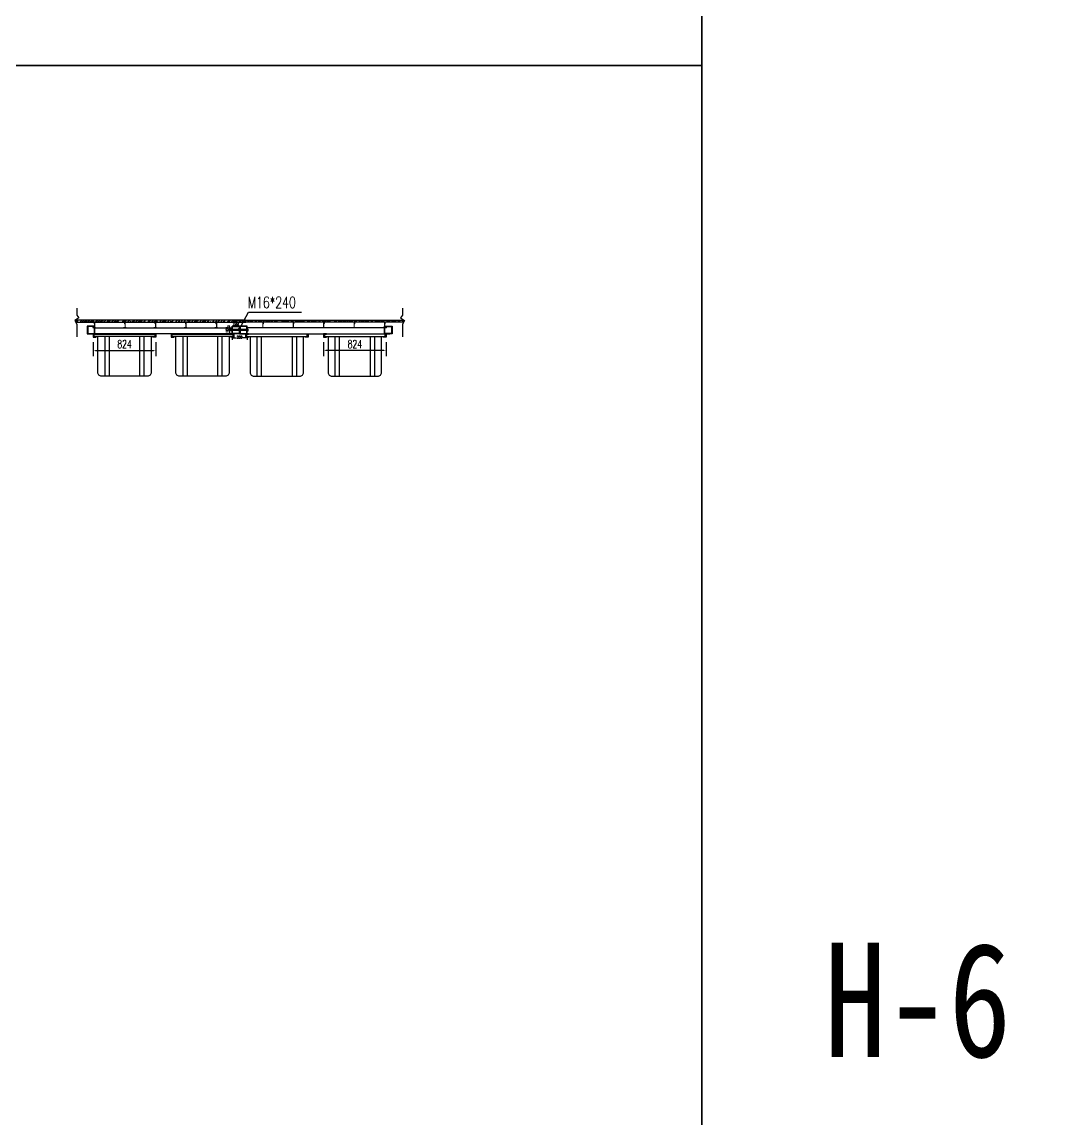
# Model space of a CAD drawing. Extents: x -89702 to 926017, y -610001 to -56924.
# Drawn here: x 102250 to 115916, y -595603 to -581205 of the extents above; entities that cross this region are included whole.
import ezdxf

# ---------------------------------------------------------------- set-up
doc = ezdxf.new("R2010")
doc.units = 0
doc.header["$LTSCALE"] = 10
doc.header["$MEASUREMENT"] = 0
for name, color, linetype in [('BJ02', 2, 'Continuous'), ('DIM_LEAD', 3, 'Continuous'), ('L-构造线', 6, 'Continuous'), ('PUB_TEXT', 7, 'Continuous'), ('W-STEEL_FRAME钢架', 3, 'Continuous'), ('W-STEEL_KEEL钢龙骨', 5, 'Continuous'), ('W-WOOD_FLOOR木地板', 30, 'Continuous'), ('浮箱U槽', 5, 'Continuous'), ('结构', 1, 'Continuous'), ('螺栓孔位', 2, 'Continuous')]:
    doc.layers.add(name, color=color, linetype=linetype)
doc.styles.add('_TCH_DIM', font='SIMPLEX', dxfattribs={"bigfont": 'GBCBIG'})
doc.styles.add('STANDARD_T3', font='simplex.shx', dxfattribs={"width": 0.7, "bigfont": 'gbcbig.shx'})
doc.styles.add('黑体', font='simhei.ttf', dxfattribs={"width": 0.8})
doc.dimstyles.new('W&&10', dxfattribs={"dimtxt": 35, "dimasz": 10, "dimexe": 25, "dimexo": 30, "dimgap": 10, "dimtad": 1, "dimdec": 0, "dimzin": 0, "dimdsep": 46, "dimtxsty": 'STANDARD_T3', "dimcen": 0.09, "dimclrd": 1, "dimclre": 1, "dimclrt": 7, "dimazin": 2, "dimtfac": 1, "dimtdec": 0, "dimtix": 1, "dimtmove": 2, "dimatfit": 3, "dimfxl": 0, "dimtolj": 1, "dimtzin": 0, "dimarcsym": 0})
doc.dimstyles.new('W&&30', dxfattribs={"dimtxt": 105, "dimasz": 30, "dimexe": 75, "dimexo": 90, "dimgap": 30, "dimtad": 1, "dimdec": 0, "dimzin": 0, "dimdsep": 46, "dimtxsty": 'STANDARD_T3', "dimcen": 0.09, "dimclrd": 1, "dimclre": 1, "dimclrt": 7, "dimazin": 2, "dimtfac": 1, "dimtdec": 0, "dimtix": 1, "dimtmove": 2, "dimatfit": 3, "dimfxl": 0, "dimtolj": 1, "dimtzin": 0, "dimarcsym": 0})
pattern_1 = [(50, (-340596.115, -409453.84), (25.923532, 93.1234154), [600, -80, 200, -40]), (50, (-340542.915, -409433.84), (-66.465069, 3.554523), [120, -13.2, 240, -30]), (50, (-340576.115, -409419.84), (113.1698317, 176.5639521), [320, -56, 160, -40])]

# ---------------------------------------------------------------- blocks, each defined once
blk = doc.blocks.new('*D1507')
at = {"layer": 'Defpoints', "color": 0, "transparency": 16777216}
for p in [(103185, -585319), (104009, -585319), (104009, -585516)]:
    blk.add_point(p, dxfattribs=at)
at = {"layer": 'W-STEEL_FRAME钢架', "color": 1, "lineweight": -2, "transparency": 16777216}
for p, q in [((103185, -585409), (103185, -585591)), ((103215, -585516), (103979, -585516)), ((104009, -585409), (104009, -585591))]:
    blk.add_line(p, q, dxfattribs=at)
at = {"layer": 'W-STEEL_FRAME钢架', "color": 1, "transparency": 16777216}
for points in [[(103215, -585511), (103215, -585521), (103185, -585516)], [(103979, -585511), (103979, -585521), (104009, -585516)]]:
    blk.add_solid(points, dxfattribs=at)
at = {"layer": 'W-STEEL_FRAME钢架', "color": 7, "transparency": 16777216, "insert": (103597, -585433), "char_height": 105, "attachment_point": 5, "style": 'STANDARD_T3'}
blk.add_mtext('\\A1;824', dxfattribs=at)
blk = doc.blocks.new('800')
at = {"color": 5, "lineweight": -3}
for p, q in [((-460, 520), (-460, 0)), ((-400, 520), (-400, 0)), ((0, 0), (0, 520)), ((60, 0), (60, 520))]:
    blk.add_line(p, q, dxfattribs=at)
at = {"color": 5}
blk.add_lwpolyline([(200, 550), (200, 520), (150, 520), (-550, 520), (-600, 520), (-600, 550)], close=True, dxfattribs=at)
at = {"color": 5, "lineweight": -3}
blk.add_lwpolyline([(150, 520), (150, 50, -0.414214), (100, 0), (-500, 0, -0.414214), (-550, 50), (-550, 520)], format="xyb", dxfattribs=at)
blk = doc.blocks.new('*D1508')
at = {"layer": 'Defpoints', "color": 0, "transparency": 16777216}
for p in [(106208, -585319), (107032, -585319), (106208, -585516)]:
    blk.add_point(p, dxfattribs=at)
at = {"layer": 'W-STEEL_FRAME钢架', "color": 1, "lineweight": -2, "transparency": 16777216}
for p, q in [((106208, -585409), (106208, -585591)), ((107002, -585516), (106238, -585516)), ((107032, -585409), (107032, -585591))]:
    blk.add_line(p, q, dxfattribs=at)
at = {"layer": 'W-STEEL_FRAME钢架', "color": 1, "transparency": 16777216}
for points in [[(106238, -585511), (106238, -585521), (106208, -585516)], [(107002, -585511), (107002, -585521), (107032, -585516)]]:
    blk.add_solid(points, dxfattribs=at)
at = {"layer": 'W-STEEL_FRAME钢架', "color": 7, "transparency": 16777216, "insert": (106620, -585433), "char_height": 105, "attachment_point": 5, "style": 'STANDARD_T3'}
blk.add_mtext('\\A1;824', dxfattribs=at)
blk = doc.blocks.new('1')
at = {"lineweight": -3}
for p, q in [((-1521938, 1214338), (-1521935, 1214338)), ((-1521938, 1214336), (-1521931, 1214336)), ((-1521938, 1214336), (-1521914, 1214336)), ((-1521936, 1214341), (-1521936, 1214346)), ((-1521936, 1214346), (-1521916, 1214346)), ((-1521935, 1214341), (-1521936, 1214341)), ((-1521934, 1214347), (-1521932, 1214347)), ((-1521933, 1214352), (-1521931, 1214355)), ((-1521933, 1214136), (-1521933, 1214352)), ((-1521919, 1214352), (-1521933, 1214352)), ((-1521932, 1214347), (-1521919, 1214347)), ((-1521932, 1214346), (-1521932, 1214341)), ((-1521921, 1214355), (-1521931, 1214355)), ((-1521919, 1214352), (-1521921, 1214355)), ((-1521919, 1214347), (-1521921, 1214347)), ((-1521921, 1214346), (-1521921, 1214341)), ((-1521919, 1214136), (-1521919, 1214352)), ((-1521917, 1214341), (-1521916, 1214341)), ((-1521914, 1214338), (-1521917, 1214338)), ((-1521916, 1214341), (-1521916, 1214346)), ((-1521938, 1214136), (-1521931, 1214136)), ((-1521938, 1214136), (-1521914, 1214136)), ((-1521938, 1214134), (-1521935, 1214134)), ((-1521935, 1214131), (-1521936, 1214131)), ((-1521936, 1214131), (-1521936, 1214126)), ((-1521936, 1214126), (-1521916, 1214126)), ((-1521934, 1214125), (-1521932, 1214125)), ((-1521932, 1214126), (-1521932, 1214131)), ((-1521932, 1214125), (-1521919, 1214125)), ((-1521921, 1214126), (-1521921, 1214131)), ((-1521919, 1214125), (-1521921, 1214125)), ((-1521914, 1214134), (-1521917, 1214134)), ((-1521917, 1214131), (-1521916, 1214131)), ((-1521916, 1214131), (-1521916, 1214126))]:
    blk.add_line(p, q, dxfattribs=at)
at = {"color": 1}
for p, q in [((-1521936, 1214346), (-1521934, 1214347)), ((-1521919, 1214347), (-1521916, 1214346))]:
    blk.add_line(p, q, dxfattribs=at)
at = {"color": 6, "lineweight": -3}
for p, q in [((-1521931, 1214136), (-1521931, 1214355)), ((-1521921, 1214136), (-1521921, 1214355))]:
    blk.add_line(p, q, dxfattribs=at)
at = {"lineweight": -3}
for points in [[(-1521933, 1214336), (-1521938, 1214336), (-1521938, 1214338), (-1521914, 1214338), (-1521914, 1214336), (-1521919, 1214336)], [(-1521935, 1214338), (-1521935, 1214341), (-1521917, 1214341), (-1521917, 1214338)], [(-1521933, 1214136), (-1521938, 1214136), (-1521938, 1214134), (-1521914, 1214134), (-1521914, 1214136), (-1521919, 1214136)], [(-1521935, 1214134), (-1521935, 1214131), (-1521917, 1214131), (-1521917, 1214134)]]:
    blk.add_lwpolyline(points, dxfattribs=at)
for centre, radius, start, end in [((-1521934, 1214129), 3.22, 223.6028, 316.3972), ((-1521926, 1214140), 14.7, 248.7607, 291.2393), ((-1521919, 1214129), 3.22, 223.6028, 316.3972)]:
    blk.add_arc(centre, radius, start, end, dxfattribs=at)
blk = doc.blocks.new('*D1509')
at = {"layer": 'BJ02', "color": 1, "lineweight": -2, "transparency": 16777216}
for p, q in [((105008, -585327), (105008, -585376)), ((105018, -585351), (105067, -585351)), ((105198, -585351), (105150, -585351)), ((105208, -585327), (105208, -585376))]:
    blk.add_line(p, q, dxfattribs=at)
at = {"layer": 'BJ02', "color": 1, "transparency": 16777216}
for points in [[(105018, -585349), (105018, -585352), (105008, -585351)], [(105198, -585349), (105198, -585352), (105208, -585351)]]:
    blk.add_solid(points, dxfattribs=at)
at = {"layer": 'Defpoints', "color": 0, "transparency": 16777216}
for p in [(105008, -585297), (105208, -585297), (105208, -585351)]:
    blk.add_point(p, dxfattribs=at)
at = {"layer": 'BJ02', "color": 7, "transparency": 16777216, "insert": (105108, -585342), "char_height": 35, "attachment_point": 5, "style": 'STANDARD_T3'}
blk.add_mtext('\\A1;200', dxfattribs=at)
blk = doc.blocks.new('*D1510')
at = {"layer": 'BJ02', "color": 1, "lineweight": -2, "transparency": 16777216}
for p, q in [((104978, -585197), (104948, -585197)), ((104973, -585207), (104973, -585287)), ((104978, -585297), (104948, -585297))]:
    blk.add_line(p, q, dxfattribs=at)
at = {"layer": 'BJ02', "color": 1, "transparency": 16777216}
for points in [[(104972, -585207), (104975, -585207), (104973, -585197)], [(104972, -585287), (104975, -585287), (104973, -585297)]]:
    blk.add_solid(points, dxfattribs=at)
at = {"layer": 'Defpoints', "color": 0, "transparency": 16777216}
for p in [(105008, -585197), (104973, -585297), (105008, -585297)]:
    blk.add_point(p, dxfattribs=at)
at = {"layer": 'BJ02', "color": 7, "transparency": 16777216, "insert": (104946, -585247), "char_height": 35, "attachment_point": 5, "rotation": 90, "style": 'STANDARD_T3'}
blk.add_mtext('\\A1;100', dxfattribs=at)
blk = doc.blocks.new('*D1511')
at = {"layer": 'BJ02', "color": 1, "lineweight": -2, "transparency": 16777216}
for p, q in [((105008, -585167), (105008, -585165)), ((105018, -585190), (105098, -585190)), ((105108, -585167), (105108, -585165))]:
    blk.add_line(p, q, dxfattribs=at)
at = {"layer": 'BJ02', "color": 1, "transparency": 16777216}
for points in [[(105018, -585188), (105018, -585191), (105008, -585190)], [(105098, -585188), (105098, -585191), (105108, -585190)]]:
    blk.add_solid(points, dxfattribs=at)
at = {"layer": 'Defpoints', "color": 0, "transparency": 16777216}
for p in [(105008, -585197), (105108, -585190), (105108, -585197)]:
    blk.add_point(p, dxfattribs=at)
at = {"layer": 'BJ02', "color": 7, "transparency": 16777216, "insert": (105058, -585162), "char_height": 35, "attachment_point": 5, "style": 'STANDARD_T3'}
blk.add_mtext('\\A1;100', dxfattribs=at)
blk = doc.blocks.new('$matou$00000085')
at = {"color": 0, "lineweight": 5}
for p, q in [((-17, 36, 0), (-17, 37, 0)), ((-4, 34, 0), (-4, 35, 0)), ((-1, 13, 0), (-3, 13, 0))]:
    blk.add_line(p, q, dxfattribs=at)
at = {"color": 0, "lineweight": 0, "ltscale": 0.5}
blk.add_arc((-2, 17, 0), 4.07, 274.7282, 349.8472, dxfattribs=at)
at = {"layer": '结构', "color": 0, "linetype": 'ByBlock', "lineweight": 0, "ltscale": 0.5}
for p, q in [((-7, 38, 0), (-16, 38, 0)), ((-16, 35, 0), (-8, 35, 0)), ((-7, -34, 0), (-7, 34, 0)), ((-5, 33, 0), (-4, 34, 0)), ((-4, 33, 0), (-5, 33, 0)), ((-5, 31, 0), (-4, 32, 0)), ((-4, 31, 0), (-5, 31, 0)), ((-5, 31, 0), (-4, 31, 0)), ((-4, 31, 0), (-5, 31, 0)), ((-5, 29, 0), (-4, 29, 0)), ((-4, 29, 0), (-5, 29, 0)), ((-5, 27, 0), (-4, 27, 0)), ((-4, 27, 0), (-5, 27, 0)), ((-4, 26, 0), (-5, 25, 0)), ((-5, 25, 0), (-4, 25, 0)), ((-5, 24, 0), (-4, 23, 0)), ((-4, 24, 0), (-5, 24, 0)), ((-5, 22, 0), (-4, 22, 0)), ((-4, 22, 0), (-5, 22, 0)), ((-5, 20, 0), (-4, 20, 0)), ((-4, 20, 0), (-5, 20, 0)), ((-4, 32, 0), (-4, 33, 0)), ((-4, 31, 0), (-4, 29, 0)), ((-4, 31, 0), (-4, 31, 0)), ((-4, 29, 0), (-4, 27, 0)), ((-4, 27, 0), (-4, 26, 0)), ((-4, 25, 0), (-4, 24, 0)), ((-4, 23, 0), (-4, 22, 0)), ((-4, 22, 0), (-4, 20, 0)), ((-4, 20, 0), (-4, 19, 0)), ((-4, -34, 0), (-4, 12, 0)), ((-1, 34, 0), (-1, 35, 0)), ((0, 33, 0), (-1, 34, 0)), ((-1, 33, 0), (0, 33, 0)), ((-1, 32, 0), (-1, 33, 0)), ((0, 31, 0), (-1, 32, 0)), ((-1, 31, 0), (0, 31, 0)), ((-1, 30, 0), (-1, 31, 0)), ((0, 30, 0), (-1, 30, 0)), ((-1, 29, 0), (0, 30, 0)), ((-1, 28, 0), (-1, 29, 0)), ((0, 28, 0), (-1, 28, 0)), ((-1, 28, 0), (0, 28, 0)), ((-1, 26, 0), (-1, 28, 0)), ((0, 26, 0), (-1, 26, 0)), ((-1, 26, 0), (0, 26, 0)), ((-1, 25, 0), (-1, 26, 0)), ((0, 24, 0), (-1, 25, 0)), ((-1, 24, 0), (0, 24, 0)), ((-1, 23, 0), (-1, 24, 0)), ((0, 22, 0), (-1, 23, 0)), ((-1, 22, 0), (0, 22, 0)), ((-1, 22, 0), (-1, 22, 0)), ((-1, 21, 0), (-1, 22, 0)), ((0, 21, 0), (-1, 21, 0)), ((-1, 20, 0), (0, 21, 0)), ((-1, 19, 0), (-1, 20, 0)), ((2, 38, 0), (16, 38, 0)), ((3, 34, 0), (3, 17, 0)), ((16, 35, 0), (4, 35, 0)), ((17, 37, 0), (17, 36, 0)), ((-17, -35, 0), (-8, -35, 0)), ((-17, -38, 0), (-17, -36, 0)), ((17, -38, 0), (-17, -38, 0)), ((-3, -35, 0), (17, -35, 0)), ((17, -36, 0), (17, -38, 0))]:
    blk.add_line(p, q, dxfattribs=at)
for centre, radius, start, end in [((-16, 37, 0), 1, 90, 180), ((-16, 36, 0), 1, 180, 270), ((-8, 34, 0), 1, 0, 90), ((-7, 35, 0), 3, 0, 90.0017), ((-2, 19, 0), 1.75, 180, 0), ((-3, 12, 0), 1, 90, 180), ((2, 35, 0), 3, 89.9983, 180), ((4, 34, 0), 1, 90, 180), ((16, 37, 0), 1, 0, 90), ((16, 36, 0), 1, 270, 360), ((-17, -36, 0), 0.5, 90, 180), ((-17, -38, 0), 0.5, 180, 270), ((-8, -34, 0), 1, 270, 0), ((-3, -34, 0), 1, 180, 270), ((17, -36, 0), 0.5, 0, 90), ((17, -38, 0), 0.5, 270, 0)]:
    blk.add_arc(centre, radius, start, end, dxfattribs=at)

msp = doc.modelspace()

# ---------------------------------------------------------------- hatches: boundary and pattern name
at = {"layer": 'W-WOOD_FLOOR木地板', "true_color": 0xcd6928}
h = msp.add_hatch(dxfattribs=at)
h.set_pattern_fill('木材', color=32, scale=10)
h.set_pattern_definition(pattern_1)
edge = h.paths.add_edge_path()
edge.add_line((102950.3, -585120.1), (102944.4, -585124.3))
edge.add_line((102944.4, -585124.3), (102954.4, -585144.1))
edge.add_line((102954.4, -585144.1), (103181.9, -585144.1))
edge.add_line((103181.9, -585144.1), (103181.9, -585142.6))
edge.add_line((103181.9, -585142.6), (103197.2, -585142.6))
edge.add_arc((103197.2, -585145.6), 3, 31.86817, 90.00167, ccw=False)
edge.add_line((103199.7, -585144.1), (103204.1, -585144.1))
edge.add_arc((103206.7, -585145.6), 3, 90.00167, 148.13183, ccw=False)
edge.add_line((103206.7, -585142.6), (103216.9, -585142.6))
edge.add_line((103216.9, -585142.6), (103216.9, -585144.1))
edge.add_line((103216.9, -585144.1), (103581.9, -585144.1))
edge.add_line((103581.9, -585144.1), (103581.9, -585142.6))
edge.add_line((103581.9, -585142.6), (103597.2, -585142.6))
edge.add_arc((103597.2, -585145.6), 3, 31.86817, 90.00167, ccw=False)
edge.add_line((103599.7, -585144.1), (103604.1, -585144.1))
edge.add_arc((103606.7, -585145.6), 3, 90.00167, 148.13183, ccw=False)
edge.add_line((103606.7, -585142.6), (103616.9, -585142.6))
edge.add_line((103616.9, -585142.6), (103616.9, -585144.1))
edge.add_line((103616.9, -585144.1), (103981.9, -585144.1))
edge.add_line((103981.9, -585144.1), (103981.9, -585142.6))
edge.add_line((103981.9, -585142.6), (103997.2, -585142.6))
edge.add_arc((103997.2, -585145.6), 3, 31.86817, 90.00167, ccw=False)
edge.add_line((103999.7, -585144.1), (104004.1, -585144.1))
edge.add_arc((104006.7, -585145.6), 3, 90.00167, 148.13183, ccw=False)
edge.add_line((104006.7, -585142.6), (104016.9, -585142.6))
edge.add_line((104016.9, -585142.6), (104016.9, -585144.1))
edge.add_line((104016.9, -585144.1), (104381.9, -585144.1))
edge.add_line((104381.9, -585144.1), (104381.9, -585142.6))
edge.add_line((104381.9, -585142.6), (104397.2, -585142.6))
edge.add_arc((104397.2, -585145.6), 3, 31.86817, 90.00167, ccw=False)
edge.add_line((104399.7, -585144.1), (104404.1, -585144.1))
edge.add_arc((104406.7, -585145.6), 3, 90.00167, 148.13183, ccw=False)
edge.add_line((104406.7, -585142.6), (104416.9, -585142.6))
edge.add_line((104416.9, -585142.6), (104416.9, -585144.1))
edge.add_line((104416.9, -585144.1), (104781.9, -585144.1))
edge.add_line((104781.9, -585144.1), (104781.9, -585142.6))
edge.add_line((104781.9, -585142.6), (104797.2, -585142.6))
edge.add_arc((104797.2, -585145.6), 3, 31.86817, 90.00167, ccw=False)
edge.add_line((104799.7, -585144.1), (104804.1, -585144.1))
edge.add_arc((104806.7, -585145.6), 3, 90.00167, 148.13183, ccw=False)
edge.add_line((104806.7, -585142.6), (104816.9, -585142.6))
edge.add_line((104816.9, -585142.6), (104816.9, -585144.1))
edge.add_line((104816.9, -585144.1), (105183.6, -585144.1))
edge.add_line((105183.6, -585144.1), (105183.6, -585120.1))
edge.add_line((105183.6, -585120.1), (102950.3, -585120.1))
h = msp.add_hatch(dxfattribs=at)
h.set_pattern_fill('木材', color=32, scale=10)
h.set_pattern_definition(pattern_1)
edge = h.paths.add_edge_path()
edge.add_line((107266.1, -585120.1), (107272.1, -585124.3))
edge.add_line((107272.1, -585124.3), (107262.1, -585144.1))
edge.add_line((107262.1, -585144.1), (107034.6, -585144.1))
edge.add_line((107034.6, -585144.1), (107034.6, -585142.6))
edge.add_line((107034.6, -585142.6), (107019.3, -585142.6))
edge.add_arc((107019.3, -585145.6), 3, 449.99833, 508.13183)
edge.add_line((107016.8, -585144.1), (107012.4, -585144.1))
edge.add_arc((107009.8, -585145.6), 3, 391.86817, 449.99833)
edge.add_line((107009.8, -585142.6), (106999.6, -585142.6))
edge.add_line((106999.6, -585142.6), (106999.6, -585144.1))
edge.add_line((106999.6, -585144.1), (106634.6, -585144.1))
edge.add_line((106634.6, -585144.1), (106634.6, -585142.6))
edge.add_line((106634.6, -585142.6), (106619.3, -585142.6))
edge.add_arc((106619.3, -585145.6), 3, 449.99833, 508.13183)
edge.add_line((106616.8, -585144.1), (106612.4, -585144.1))
edge.add_arc((106609.8, -585145.6), 3, 391.86817, 449.99833)
edge.add_line((106609.8, -585142.6), (106599.6, -585142.6))
edge.add_line((106599.6, -585142.6), (106599.6, -585144.1))
edge.add_line((106599.6, -585144.1), (106234.6, -585144.1))
edge.add_line((106234.6, -585144.1), (106234.6, -585142.6))
edge.add_line((106234.6, -585142.6), (106219.3, -585142.6))
edge.add_arc((106219.3, -585145.6), 3, 449.99833, 508.13183)
edge.add_line((106216.8, -585144.1), (106212.4, -585144.1))
edge.add_arc((106209.8, -585145.6), 3, 391.86817, 449.99833)
edge.add_line((106209.8, -585142.6), (106199.6, -585142.6))
edge.add_line((106199.6, -585142.6), (106199.6, -585144.1))
edge.add_line((106199.6, -585144.1), (105834.6, -585144.1))
edge.add_line((105834.6, -585144.1), (105834.6, -585142.6))
edge.add_line((105834.6, -585142.6), (105819.3, -585142.6))
edge.add_arc((105819.3, -585145.6), 3, 449.99833, 508.13183)
edge.add_line((105816.8, -585144.1), (105812.4, -585144.1))
edge.add_arc((105809.8, -585145.6), 3, 391.86817, 449.99833)
edge.add_line((105809.8, -585142.6), (105799.6, -585142.6))
edge.add_line((105799.6, -585142.6), (105799.6, -585144.1))
edge.add_line((105799.6, -585144.1), (105434.6, -585144.1))
edge.add_line((105434.6, -585144.1), (105434.6, -585142.6))
edge.add_line((105434.6, -585142.6), (105419.3, -585142.6))
edge.add_arc((105419.3, -585145.6), 3, 449.99833, 508.13183)
edge.add_line((105416.8, -585144.1), (105412.4, -585144.1))
edge.add_arc((105409.8, -585145.6), 3, 391.86817, 449.99833)
edge.add_line((105409.8, -585142.6), (105399.6, -585142.6))
edge.add_line((105399.6, -585142.6), (105399.6, -585144.1))
edge.add_line((105399.6, -585144.1), (105032.8, -585144.1))
edge.add_line((105032.8, -585144.1), (105032.8, -585120.1))
edge.add_line((105032.8, -585120.1), (107266.1, -585120.1))

# ---------------------------------------------------------------- linework, layer by layer
at = {"color": 1, "lineweight": -3}
for p, q in [((103208.6, -585219.3), (105008.2, -585219.3)), ((107007.9, -585219.3), (105208.2, -585219.3)), ((105008.2, -585297.3), (103136.9, -585297.3)), ((105208.2, -585297.3), (107079.6, -585297.3))]:
    msp.add_line(p, q, dxfattribs=at)
at = {"color": 6}
msp.add_lwpolyline([(67937.1, -545966.6), (111175.6, -545966.6), (111175.6, -581777.6), (67937.1, -581777.6)], close=True, dxfattribs=at)
at = {"color": 2}
for points in [[(103208.6, -585197.3), (103108.6, -585197.3), (103108.6, -585297.3), (103208.6, -585297.3)], [(103203.6, -585202.3), (103113.6, -585202.3), (103113.6, -585292.3), (103203.6, -585292.3)], [(105008.2, -585197.3), (105108.2, -585197.3), (105108.2, -585297.3), (105008.2, -585297.3)], [(105013.2, -585202.3), (105103.2, -585202.3), (105103.2, -585292.3), (105013.2, -585292.3)], [(105208.2, -585197.3), (105108.2, -585197.3), (105108.2, -585297.3), (105208.2, -585297.3)], [(105203.2, -585202.3), (105113.2, -585202.3), (105113.2, -585292.3), (105203.2, -585292.3)], [(107007.9, -585197.3), (107107.9, -585197.3), (107107.9, -585297.3), (107007.9, -585297.3)], [(107012.9, -585202.3), (107102.9, -585202.3), (107102.9, -585292.3), (107012.9, -585292.3)]]:
    msp.add_lwpolyline(points, close=True, dxfattribs=at)
at = {"color": 4}
for points in [[(103184.6, -585297.3), (103184.6, -585340.3), (103224.6, -585340.3), (103224.6, -585336.3), (103188.6, -585336.3), (103188.6, -585301.3), (103224.6, -585301.3), (103224.6, -585297.3)], [(104008.6, -585297.3), (104008.6, -585340.3), (103968.6, -585340.3), (103968.6, -585336.3), (104004.6, -585336.3), (104004.6, -585301.3), (103968.6, -585301.3), (103968.6, -585297.3)], [(104208.5, -585297.3), (104208.5, -585340.3), (104248.5, -585340.3), (104248.5, -585336.3), (104212.5, -585336.3), (104212.5, -585301.3), (104248.5, -585301.3), (104248.5, -585297.3)], [(105032.1, -585297.3), (105032.1, -585340.3), (104992.1, -585340.3), (104992.1, -585336.3), (105028.1, -585336.3), (105028.1, -585301.3), (104992.1, -585301.3), (104992.1, -585297.3)], [(105184.4, -585297.3), (105184.4, -585340.3), (105224.4, -585340.3), (105224.4, -585336.3), (105188.4, -585336.3), (105188.4, -585301.3), (105224.4, -585301.3), (105224.4, -585297.3)], [(106007.9, -585297.3), (106007.9, -585340.3), (105967.9, -585340.3), (105967.9, -585336.3), (106003.9, -585336.3), (106003.9, -585301.3), (105967.9, -585301.3), (105967.9, -585297.3)], [(106207.9, -585297.3), (106207.9, -585340.3), (106247.9, -585340.3), (106247.9, -585336.3), (106211.9, -585336.3), (106211.9, -585301.3), (106247.9, -585301.3), (106247.9, -585297.3)], [(107031.9, -585297.3), (107031.9, -585340.3), (106991.9, -585340.3), (106991.9, -585336.3), (107027.9, -585336.3), (107027.9, -585301.3), (106991.9, -585301.3), (106991.9, -585297.3)]]:
    msp.add_lwpolyline(points, close=True, dxfattribs=at)
at = {"layer": 'DIM_LEAD'}
for p, q in [((105100.5, -585241.2), (105223.1, -585013.1)), ((105223.1, -585013.1), (105917.8, -585013.1))]:
    msp.add_line(p, q, dxfattribs=at)
at = {"layer": 'DIM_LEAD', "const_width": 20}
msp.add_lwpolyline([(105095.8, -585250, 1), (105105.2, -585232.3, 1)], format="xyb", close=True, dxfattribs=at)
at = {"layer": 'L-构造线'}
msp.add_lwpolyline([(111175.6, -490906.1), (163556.4, -490906.1), (163556.4, -610000.5), (111175.6, -610000.5)], close=True, dxfattribs=at)
at = {"layer": 'L-构造线', "color": 1}
msp.add_lwpolyline([(67937.1, -581777.6), (111175.6, -581777.6), (111175.6, -610000.5), (67937.1, -610000.5)], close=True, dxfattribs=at)
at = {"layer": 'W-WOOD_FLOOR木地板', "color": 1}
for points in [[(102969.3, -584961.1), (102969.3, -585052.5), (102995.1, -585088.8), (102945.1, -585124.3), (102969.3, -585172), (102969.3, -585336)], [(107247.1, -584961.1), (107247.1, -585052.5), (107221.3, -585088.8), (107271.3, -585124.3), (107247.1, -585172), (107247.1, -585336)]]:
    msp.add_lwpolyline(points, dxfattribs=at)
at = {"layer": 'W-WOOD_FLOOR木地板'}
for points in [[(105185.7, -585120.1), (102950.3, -585120.1)], [(102954.4, -585144.1), (105189.7, -585144.1)], [(107262.1, -585144.1), (105026.7, -585144.1)], [(105030.8, -585120.1), (107266.1, -585120.1)], [(105032.8, -585144.1), (105032.8, -585120.1)], [(105183.6, -585144.1), (105183.6, -585120.1)]]:
    msp.add_lwpolyline(points, dxfattribs=at)

# ---------------------------------------------------------------- block references
at = {"layer": 'W-STEEL_KEEL钢龙骨', "yscale": -1, "rotation": 179.9999999999999}
for p in [(103199.4, -585180.6, 0), (103599.4, -585180.6, 0), (103999.4, -585180.6, 0), (104399.4, -585180.6, 0), (104799.4, -585180.6, 0)]:
    msp.add_blockref('$matou$00000085', p, dxfattribs=at)
at = {"layer": 'W-STEEL_KEEL钢龙骨'}
for p in [(105417.1, -585180.6, 0), (105817.1, -585180.6, 0), (106217.1, -585180.6, 0), (106617.1, -585180.6, 0), (107017.1, -585180.6, 0)]:
    msp.add_blockref('$matou$00000085', p, dxfattribs=at)
at = {"layer": '浮箱U槽'}
for p in [(103796.6, -585853.8), (104820.6, -585853.8)]:
    msp.add_blockref('800', p, dxfattribs=at)
at = {"layer": '浮箱U槽', "xscale": -1}
for p in [(105395.9, -585853.8), (106419.9, -585853.8)]:
    msp.add_blockref('800', p, dxfattribs=at)
at = {"layer": '螺栓孔位', "color": 1, "rotation": 89.99999999999997}
msp.add_blockref('1', (1319344.6, 936678.1), dxfattribs=at)

# ---------------------------------------------------------------- texts
at = {"layer": 'PUB_TEXT', "color": 7, "style": '_TCH_DIM', "width": 0.705882}
msp.add_text('M16*240', height=148.75, dxfattribs=at).set_placement((105215.3, -584960.6))
at = {"layer": 'PUB_TEXT', "style": '黑体', "width": 0.8}
msp.add_text('H-6', height=1502.11, dxfattribs=at).set_placement((112780.4, -594789.1))

# ---------------------------------------------------------------- dimensions: what is measured, and where the dimension line sits
at = {"layer": 'BJ02', "color": 3}
dim = msp.add_linear_dim(base=(104973.5, -585297.3), p1=(105008.2, -585197.3), p2=(105008.2, -585297.3), angle=90, dimstyle='W&&10', dxfattribs=at)
dim.commit()
dim.dimension.update_dxf_attribs({"geometry": '*D1510', "text_midpoint": (104946, -585247.3)})
dim = msp.add_linear_dim(base=(105108.2, -585189.6), p1=(105008.2, -585197.3), p2=(105108.2, -585197.3), dimstyle='W&&10', dxfattribs=at)
dim.commit()
dim.dimension.update_dxf_attribs({"geometry": '*D1511', "text_midpoint": (105058.2, -585162.1)})
dim = msp.add_linear_dim(base=(105208.2, -585350.6), p1=(105008.2, -585297.3), p2=(105208.2, -585297.3), dimstyle='W&&10', dxfattribs=at)
dim.commit()
dim.dimension.update_dxf_attribs({"geometry": '*D1509', "text_midpoint": (105108.2, -585342), "dimtype": 128})
at = {"layer": 'W-STEEL_FRAME钢架'}
dim = msp.add_linear_dim(base=(104008.6, -585516), p1=(103184.6, -585318.8), p2=(104008.6, -585318.8), dimstyle='W&&30', dxfattribs=at)
dim.commit()
dim.dimension.update_dxf_attribs({"geometry": '*D1507', "text_midpoint": (103596.6, -585433.5)})
dim = msp.add_linear_dim(base=(106207.9, -585516), p1=(107031.9, -585318.8), p2=(106207.9, -585318.8), angle=180, dimstyle='W&&30', dxfattribs=at)
dim.commit()
dim.dimension.update_dxf_attribs({"geometry": '*D1508', "text_midpoint": (106619.9, -585433.5)})

doc.saveas('drawing.dxf')
